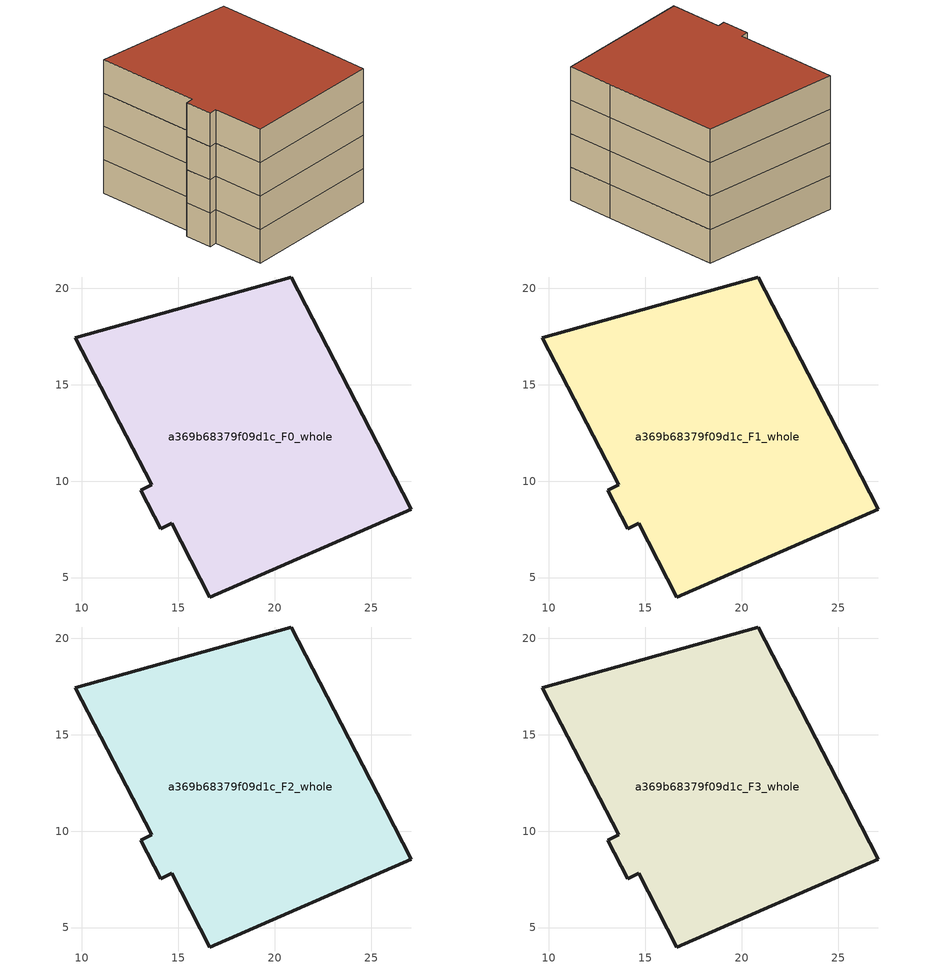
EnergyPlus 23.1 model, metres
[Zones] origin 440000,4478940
a369b68379f09d1c_F0_whole
 floor ground (EU_floor_Construction): 20.86,20.59 25.32,11.96 27.08,8.55 16.65,3.99 14.67,7.8 14.1,7.53 13.06,9.53 13.63,9.82 9.67,17.43 z0
 wall outside (EU_wall_Construction): 27.08,8.55 25.32,11.96 20.86,20.59 9.67,17.43 13.63,9.82 13.06,9.53 14.1,7.53 14.67,7.8 16.65,3.99 27.08,8.55 z0:3
a369b68379f09d1c_F1_whole
 floor to a369b68379f09d1c_F0_whole (EU_floor_Construction): 20.86,20.59 25.32,11.96 27.08,8.55 16.65,3.99 14.67,7.8 14.1,7.53 13.06,9.53 13.63,9.82 9.67,17.43 z3
 wall outside (EU_wall_Construction): 27.08,8.55 25.32,11.96 20.86,20.59 9.67,17.43 13.63,9.82 13.06,9.53 14.1,7.53 14.67,7.8 16.65,3.99 27.08,8.55 z3:6
a369b68379f09d1c_F2_whole
 floor to a369b68379f09d1c_F1_whole (EU_floor_Construction): 20.86,20.59 25.32,11.96 27.08,8.55 16.65,3.99 14.67,7.8 14.1,7.53 13.06,9.53 13.63,9.82 9.67,17.43 z6
 wall outside (EU_wall_Construction): 27.08,8.55 25.32,11.96 20.86,20.59 9.67,17.43 13.63,9.82 13.06,9.53 14.1,7.53 14.67,7.8 16.65,3.99 27.08,8.55 z6:9
a369b68379f09d1c_F3_whole
 floor to a369b68379f09d1c_F2_whole (EU_floor_Construction): 20.86,20.59 25.32,11.96 27.08,8.55 16.65,3.99 14.67,7.8 14.1,7.53 13.06,9.53 13.63,9.82 9.67,17.43 z9
 wall outside (EU_wall_Construction): 27.08,8.55 25.32,11.96 20.86,20.59 9.67,17.43 13.63,9.82 13.06,9.53 14.1,7.53 14.67,7.8 16.65,3.99 27.08,8.55 z9:12
 roof outside (EU_roof_Construction): 27.08,8.55 25.32,11.96 20.86,20.59 9.67,17.43 13.63,9.82 13.06,9.53 14.1,7.53 14.67,7.8 16.65,3.99 z12
[Building]
EU S2 Campaign: North Axis=0; Terrain=City; Solar Distribution=FullExterior
[Site:Location]
Madrid: Latitude=40.5; Longitude=-3.5; Time Zone=1; Elevation=609
[SizingPeriod:WeatherFileDays]
AnnualSizingPeriod: Begin Month=1; Begin Day of Month=1; End Month=12; End Day of Month=31; Day of Week for Start Day=Monday; Use Weather File Daylight Saving Period=No; Use Weather File Rain and Snow Indicators=No
[MATERIAL]
EU_InternalMass_Material: Roughness=MediumRough; Thickness=0.1; Conductivity=1; Density=1800; Specific Heat=900; Thermal Absorptance=0.9; Solar Absorptance=0.7; Visible Absorptance=0.7
[MATERIAL:NOMASS] Roughness=MediumRough; Thermal Absorptance=0.9; Solar Absorptance=0.7; Visible Absorptance=0.7
Name | Thermal Resistance
EU_wall_NoMass | 1.60022
EU_roof_NoMass | 1.57597
EU_floor_NoMass | 0.470652
[CONSTRUCTION]
EU_wall_Construction: EU_wall_NoMass
EU_roof_Construction: EU_roof_NoMass
EU_floor_Construction: EU_floor_NoMass
EU_InternalMass_Construction: EU_InternalMass_Material
[ZONE] Type=1; Multiplier=1; Ceiling Height=autocalculate; Floor Area=autocalculate; Part of Total Floor Area=Yes
Name | Volume
a369b68379f09d1c_F0_whole | 493.83
a369b68379f09d1c_F1_whole; a369b68379f09d1c_F2_whole; a369b68379f09d1c_F3_whole | 493.829
[INTERNALMASS] Construction=EU_InternalMass_Construction; Surface Area=164.61
Name | Zone or ZoneList
a369b68379f09d1c_F0_whole_EU_InternalMass | a369b68379f09d1c_F0_whole
a369b68379f09d1c_F1_whole_EU_InternalMass | a369b68379f09d1c_F1_whole
a369b68379f09d1c_F2_whole_EU_InternalMass | a369b68379f09d1c_F2_whole
a369b68379f09d1c_F3_whole_EU_InternalMass | a369b68379f09d1c_F3_whole
[OTHEREQUIPMENT] Fuel Type=Electricity; Design Level Calculation Method=Watts/Area; Power per Zone Floor Area=1; Fraction Latent=0; Fraction Radiant=0; Fraction Lost=0; Carbon Dioxide Generation Rate=0; EndUse Subcategory=EU_Step8_InternalGains
Name | Zone or ZoneList or Space or SpaceList | Schedule
EU_Step8_InternalGain_a369b68379f09d1c_F0_whole_f000 | a369b68379f09d1c_F0_whole | EU_Step8_GainSchedule_a369b68379f09d1c_F0_whole_f000
EU_Step8_InternalGain_a369b68379f09d1c_F1_whole_f000 | a369b68379f09d1c_F1_whole | EU_Step8_GainSchedule_a369b68379f09d1c_F1_whole_f000
EU_Step8_InternalGain_a369b68379f09d1c_F2_whole_f000 | a369b68379f09d1c_F2_whole | EU_Step8_GainSchedule_a369b68379f09d1c_F2_whole_f000
EU_Step8_InternalGain_a369b68379f09d1c_F3_whole_f000 | a369b68379f09d1c_F3_whole | EU_Step8_GainSchedule_a369b68379f09d1c_F3_whole_f000
[ZONEVENTILATION:DESIGNFLOWRATE] Schedule=EU_AlwaysOn; Design Flow Rate Calculation Method=AirChanges/Hour; Air Changes per Hour=0.480704; Ventilation Type=Natural; Fan Pressure Rise=0; Fan Total Efficiency=1; Constant Term Coefficient=1; Temperature Term Coefficient=0; Velocity Term Coefficient=0; Velocity Squared Term Coefficient=0; Minimum Indoor Temperature=-100; Maximum Indoor Temperature=100; Delta Temperature=-100; Minimum Outdoor Temperature=-100; Maximum Outdoor Temperature=100; Maximum Wind Speed=40
Name | Zone or ZoneList or Space or SpaceList
EU_ConstantAir_a369b68379f09d1c_F0_whole | a369b68379f09d1c_F0_whole
EU_ConstantAir_a369b68379f09d1c_F1_whole | a369b68379f09d1c_F1_whole
EU_ConstantAir_a369b68379f09d1c_F2_whole | a369b68379f09d1c_F2_whole
EU_ConstantAir_a369b68379f09d1c_F3_whole | a369b68379f09d1c_F3_whole
[HVACTEMPLATE:THERMOSTAT] Constant Heating Setpoint=20; Constant Cooling Setpoint=50
EU_HeatOnly_a369b68379f09d1c_F0_whole; EU_HeatOnly_a369b68379f09d1c_F1_whole; EU_HeatOnly_a369b68379f09d1c_F2_whole; EU_HeatOnly_a369b68379f09d1c_F3_whole
[HVACTEMPLATE:ZONE:IDEALLOADSAIRSYSTEM] System Availability Schedule=EU_AlwaysOn; Maximum Heating Supply Air Temperature=50; Minimum Cooling Supply Air Temperature=13; Maximum Heating Supply Air Humidity Ratio=0.0156; Minimum Cooling Supply Air Humidity Ratio=0.0077; Heating Limit=NoLimit; Cooling Limit=NoLimit; Heating Availability Schedule=EU_AlwaysOn; Cooling Availability Schedule=EU_CoolingOff; Dehumidification Control Type=ConstantSensibleHeatRatio; Cooling Sensible Heat Ratio=0.7; Dehumidification Setpoint=60; Humidification Control Type=None; Humidification Setpoint=30; Outdoor Air Method=None; Outdoor Air Flow Rate per Person=0.00944; Outdoor Air Flow Rate per Zone Floor Area=0; Outdoor Air Flow Rate per Zone=0; Demand Controlled Ventilation Type=None; Outdoor Air Economizer Type=NoEconomizer; Heat Recovery Type=None; Sensible Heat Recovery Effectiveness=0.7; Latent Heat Recovery Effectiveness=0.65
Name | Template Thermostat
a369b68379f09d1c_F0_whole | EU_HeatOnly_a369b68379f09d1c_F0_whole
a369b68379f09d1c_F1_whole | EU_HeatOnly_a369b68379f09d1c_F1_whole
a369b68379f09d1c_F2_whole | EU_HeatOnly_a369b68379f09d1c_F2_whole
a369b68379f09d1c_F3_whole | EU_HeatOnly_a369b68379f09d1c_F3_whole
[SIZING:ZONE] Zone Cooling Design Supply Air Temperature Input Method=SupplyAirTemperature; Zone Cooling Design Supply Air Temperature=13; Zone Heating Design Supply Air Temperature Input Method=SupplyAirTemperature; Zone Heating Design Supply Air Temperature=50; Zone Cooling Design Supply Air Humidity Ratio=0.008; Zone Heating Design Supply Air Humidity Ratio=0.008; Cooling Design Air Flow Method=DesignDay; Cooling Design Air Flow Rate=0; Cooling Minimum Air Flow per Zone Floor Area=0.000762; Cooling Minimum Air Flow=0; Cooling Minimum Air Flow Fraction=0.2; Heating Design Air Flow Method=DesignDay; Heating Design Air Flow Rate=0; Heating Maximum Air Flow per Zone Floor Area=0.002032; Heating Maximum Air Flow=0.141576; Heating Maximum Air Flow Fraction=0.3; Account for Dedicated Outdoor Air System=No; Dedicated Outdoor Air System Control Strategy=NeutralSupplyAir; Dedicated Outdoor Air Low Setpoint Temperature for Design=autosize; Dedicated Outdoor Air High Setpoint Temperature for Design=autosize; Zone Load Sizing Method=Sensible Load Only No Latent Load; Zone Latent Cooling Design Supply Air Humidity Ratio Input Method=HumidityRatioDifference; Zone Cooling Design Supply Air Humidity Ratio Difference=0.005; Zone Latent Heating Design Supply Air Humidity Ratio Input Method=HumidityRatioDifference; Zone Humidification Design Supply Air Humidity Ratio Difference=0.005
a369b68379f09d1c_F0_whole; a369b68379f09d1c_F1_whole; a369b68379f09d1c_F2_whole; a369b68379f09d1c_F3_whole
[SCHEDULE:CONSTANT]
Name | Hourly Value
EU_AlwaysOn | 1
EU_CoolingOff | 0
[SCHEDULE:FILE] Column Number=1; Rows to Skip at Top=0; Number of Hours of Data=8760; Column Separator=Comma; Interpolate to Timestep=No; Minutes per Item=60; Adjust Schedule for Daylight Savings=Yes
Name | File
EU_Step8_GainSchedule_a369b68379f09d1c_F0_whole_f000 | C:\Users\o_iseri\Desktop\OpenUBEM\openubem\outputs\eu_evidence\EU-11\ES-MAD-BERRUGUETE\idfs\a369b68379f09d1c\a369b68379f09d1c_F0_whole_f000_gain.csv
EU_Step8_GainSchedule_a369b68379f09d1c_F1_whole_f000 | C:\Users\o_iseri\Desktop\OpenUBEM\openubem\outputs\eu_evidence\EU-11\ES-MAD-BERRUGUETE\idfs\a369b68379f09d1c\a369b68379f09d1c_F1_whole_f000_gain.csv
EU_Step8_GainSchedule_a369b68379f09d1c_F2_whole_f000 | C:\Users\o_iseri\Desktop\OpenUBEM\openubem\outputs\eu_evidence\EU-11\ES-MAD-BERRUGUETE\idfs\a369b68379f09d1c\a369b68379f09d1c_F2_whole_f000_gain.csv
EU_Step8_GainSchedule_a369b68379f09d1c_F3_whole_f000 | C:\Users\o_iseri\Desktop\OpenUBEM\openubem\outputs\eu_evidence\EU-11\ES-MAD-BERRUGUETE\idfs\a369b68379f09d1c\a369b68379f09d1c_F3_whole_f000_gain.csv
